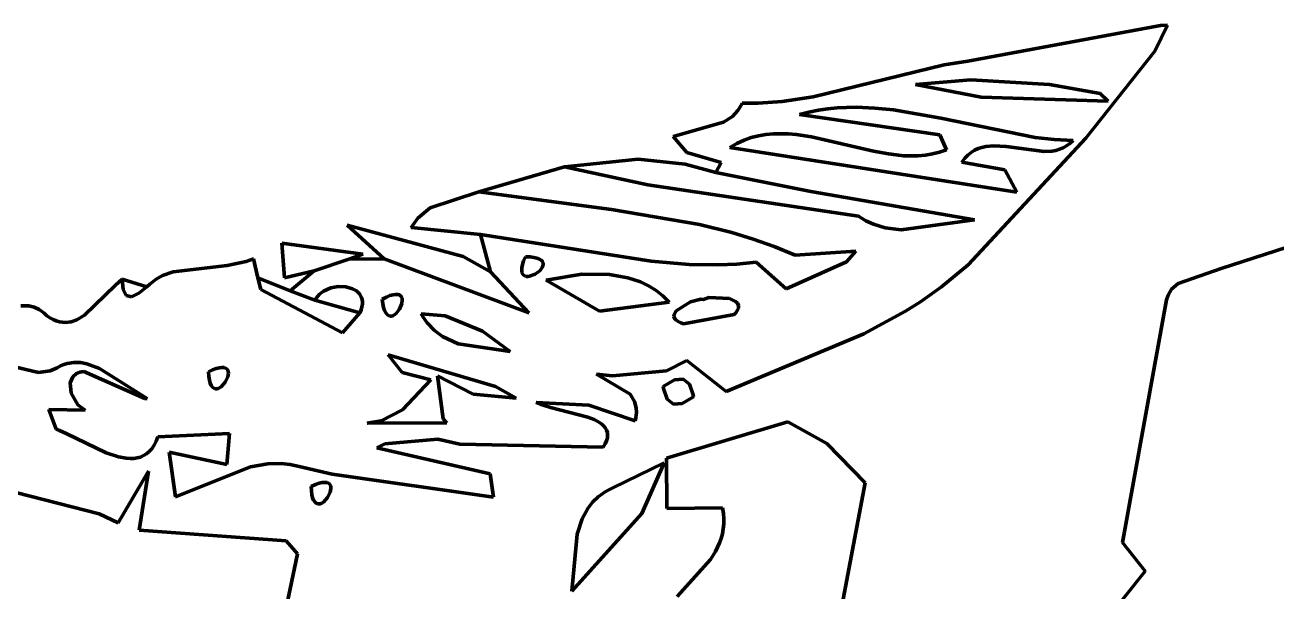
# Model space of a CAD drawing. Header units: millimetres. Extents: x 0 to 8.3, y 0 to 12.4.
# Drawn here: x 3.703 to 4.899, y 0.76 to 1.301 of the extents above; entities that cross this region are included whole.
import ezdxf

# ---------------------------------------------------------------- set-up
doc = ezdxf.new("R2010")
doc.units = ezdxf.units.MM
for name, color, linetype, lineweight in [('color#131313ff', 7, 'CONTINUOUS', 100), ('color#7c7c7cff', 7, 'CONTINUOUS', 100), ('color#c5c5c5ff', 7, 'CONTINUOUS', 100), ('color#ffffffff', 7, 'CONTINUOUS', 100)]:
    doc.layers.add(name, color=color, linetype=linetype, lineweight=lineweight)

msp = doc.modelspace()

# ---------------------------------------------------------------- linework, layer by layer
at = {"layer": 'color#131313ff'}
for p, q in [((4.7874, 1.3006), (4.6034, 1.2666)), ((4.7821, 1.2762), (4.7941, 1.3011)), ((4.7941, 1.3011), (4.7874, 1.3006)), ((4.7163, 1.1932), (4.7821, 1.2762)), ((4.5809, 1.2632), (4.4558, 1.2326)), ((4.6034, 1.2666), (4.5809, 1.2632)), ((4.4558, 1.2326), (4.426, 1.228)), ((4.3868, 1.224), (4.3839, 1.2194)), ((4.388, 1.2266), (4.3868, 1.224)), ((4.4033, 1.2264), (4.388, 1.2266)), ((4.426, 1.228), (4.4033, 1.2264)), ((4.3702, 1.2084), (4.322, 1.1947)), ((4.3787, 1.2138), (4.3702, 1.2084)), ((4.3839, 1.2194), (4.3787, 1.2138)), ((4.322, 1.1947), (4.335, 1.1793)), ((4.6038, 1.0721), (4.7163, 1.1932)), ((4.2886, 1.1731), (4.2184, 1.1656)), ((4.3336, 1.1684), (4.2886, 1.1731)), ((4.335, 1.1793), (4.368, 1.1698)), ((4.2184, 1.1656), (4.1366, 1.1419)), ((4.3629, 1.1602), (4.3336, 1.1684)), ((4.368, 1.1698), (4.3629, 1.1602)), ((4.1366, 1.1419), (4.09, 1.1265)), ((4.09, 1.1265), (4.0782, 1.1168)), ((5.0272, 1.1274), (4.8453, 1.0687)), ((4.0782, 1.1168), (4.072, 1.1079)), ((4.1214, 1.0801), (4.0106, 1.1099)), ((4.0106, 1.1099), (4.046, 1.078)), ((4.072, 1.1079), (4.1382, 1.1012)), ((4.1382, 1.1012), (4.1477, 1.0656)), ((4.0258, 1.0825), (3.9483, 1.093)), ((3.9483, 1.093), (3.9509, 1.0598)), ((3.9213, 1.078), (3.9143, 1.0753)), ((3.9256, 1.0599), (3.9213, 1.078)), ((4.0124, 1.0776), (4.0258, 1.0825)), ((4.046, 1.078), (4.0124, 1.0776)), ((4.1477, 1.0656), (4.1214, 1.0801)), ((3.8446, 1.0656), (3.8345, 1.0619)), ((3.8962, 1.0714), (3.8446, 1.0656)), ((3.9143, 1.0753), (3.8962, 1.0714)), ((3.9509, 1.0598), (3.9793, 1.0663)), ((3.9793, 1.0663), (3.9562, 1.0473)), ((4.5784, 1.0511), (4.6038, 1.0721)), ((4.8453, 1.0687), (4.8042, 1.0544)), ((3.7895, 1.0528), (3.76, 1.024)), ((3.796, 1.0585), (3.7895, 1.0528)), ((3.8194, 1.0511), (3.796, 1.0585)), ((3.8222, 1.0538), (3.8194, 1.0511)), ((3.8282, 1.0584), (3.8222, 1.0538)), ((3.8345, 1.0619), (3.8282, 1.0584)), ((3.9562, 1.0473), (3.9256, 1.0599)), ((4.8042, 1.0544), (4.7981, 1.0489)), ((3.9799, 1.0384), (3.9811, 1.0405)), ((3.9811, 1.0405), (3.9843, 1.0442)), ((3.9843, 1.0442), (3.9882, 1.0471)), ((3.9882, 1.0471), (3.995, 1.0501)), ((3.995, 1.0501), (4.0022, 1.0514)), ((4.0022, 1.0514), (4.0094, 1.0512)), ((4.0094, 1.0512), (4.0159, 1.0493)), ((4.0159, 1.0493), (4.0196, 1.0472)), ((4.0196, 1.0472), (4.0225, 1.0444)), ((4.0225, 1.0444), (4.0245, 1.0409)), ((4.0245, 1.0409), (4.0251, 1.039)), ((4.5582, 1.0368), (4.5784, 1.0511)), ((4.7948, 1.0433), (4.7933, 1.0388)), ((4.7981, 1.0489), (4.7948, 1.0433)), ((3.7068, 1.033), (3.6992, 1.0329)), ((3.7117, 1.0319), (3.7068, 1.033)), ((3.7166, 1.0296), (3.7117, 1.0319)), ((3.7189, 1.0279), (3.7166, 1.0296)), ((4.023, 1.0265), (3.9799, 1.0384)), ((4.0241, 1.0293), (4.023, 1.0265)), ((4.0249, 1.032), (4.0241, 1.0293)), ((4.0253, 1.0345), (4.0249, 1.032)), ((4.0251, 1.039), (4.0253, 1.0368)), ((4.0253, 1.0368), (4.0253, 1.0345)), ((4.544, 1.0281), (4.5582, 1.0368)), ((4.7933, 1.0388), (4.7512, 0.8072)), ((3.7213, 1.026), (3.7189, 1.0279)), ((3.7236, 1.0237), (3.7213, 1.026)), ((3.7268, 1.0216), (3.7236, 1.0237)), ((3.7299, 1.0199), (3.7268, 1.0216)), ((3.733, 1.0187), (3.7299, 1.0199)), ((3.7359, 1.0178), (3.733, 1.0187)), ((3.7388, 1.0173), (3.7359, 1.0178)), ((3.7417, 1.0172), (3.7388, 1.0173)), ((3.7472, 1.0178), (3.7417, 1.0172)), ((3.7525, 1.0196), (3.7472, 1.0178)), ((3.76, 1.024), (3.7525, 1.0196)), ((4.5043, 1.0062), (4.544, 1.0281)), ((4.3726, 0.9514), (4.5043, 1.0062)), ((4.3156, 0.971), (4.3351, 0.9808)), ((4.3351, 0.9808), (4.3726, 0.9514)), ((3.6691, 0.9803), (3.716, 0.9693)), ((3.716, 0.9693), (3.7271, 0.9709)), ((3.7271, 0.9709), (3.7337, 0.9739)), ((3.7337, 0.9739), (3.737, 0.9756)), ((3.737, 0.9756), (3.7402, 0.9769)), ((3.7402, 0.9769), (3.7434, 0.9779)), ((3.7434, 0.9779), (3.7498, 0.9789)), ((3.7498, 0.9789), (3.756, 0.9788)), ((3.7554, 0.9697), (3.7522, 0.9683)), ((3.7594, 0.9704), (3.7554, 0.9697)), ((3.756, 0.9788), (3.7622, 0.9778)), ((3.8174, 0.9446), (3.7594, 0.9704)), ((3.7622, 0.9778), (3.7743, 0.9732)), ((3.7743, 0.9732), (3.8198, 0.9445)), ((4.2641, 0.9662), (4.3156, 0.971)), ((3.7487, 0.9651), (3.7463, 0.9595)), ((3.7463, 0.9595), (3.7471, 0.9495)), ((3.7522, 0.9683), (3.7487, 0.9651)), ((4.2809, 0.9486), (4.2487, 0.9679)), ((4.2487, 0.9679), (4.2641, 0.9662)), ((4.3233, 0.9623), (4.3126, 0.9559)), ((4.3317, 0.9631), (4.3233, 0.9623)), ((4.3376, 0.9583), (4.3317, 0.9631)), ((4.3412, 0.948), (4.3376, 0.9583)), ((3.7471, 0.9495), (3.7534, 0.9386)), ((3.8198, 0.9445), (3.8174, 0.9446)), ((4.2852, 0.9418), (4.2809, 0.9486)), ((4.3126, 0.9559), (4.3129, 0.954)), ((4.3129, 0.954), (4.3164, 0.9438)), ((4.3308, 0.9398), (4.3416, 0.9461)), ((4.3416, 0.9461), (4.3412, 0.948)), ((3.7606, 0.9334), (3.726, 0.9341)), ((3.726, 0.9341), (3.7328, 0.9153)), ((3.7534, 0.9386), (3.7606, 0.9334)), ((4.196, 0.9387), (4.1913, 0.9409)), ((4.1913, 0.9409), (4.2414, 0.9383)), ((4.205, 0.936), (4.196, 0.9387)), ((4.2405, 0.9269), (4.205, 0.936)), ((4.2414, 0.9383), (4.2857, 0.9233)), ((4.2868, 0.9357), (4.2852, 0.9418)), ((4.287, 0.9311), (4.2868, 0.9357)), ((4.3164, 0.9438), (4.3224, 0.9391)), ((4.3224, 0.9391), (4.3308, 0.9398)), ((4.2466, 0.9245), (4.2405, 0.9269)), ((4.2518, 0.9216), (4.2466, 0.9245)), ((4.254, 0.92), (4.2518, 0.9216)), ((4.2857, 0.9233), (4.2863, 0.926)), ((4.2863, 0.926), (4.287, 0.9311)), ((4.4315, 0.9222), (4.3156, 0.8875)), ((4.4689, 0.9016), (4.4315, 0.9222)), ((3.7328, 0.9153), (3.7359, 0.9141)), ((3.7359, 0.9141), (3.7425, 0.9112)), ((3.7425, 0.9112), (3.7807, 0.8928)), ((3.83, 0.9081), (3.8983, 0.9111)), ((3.8983, 0.9111), (3.8959, 0.8815)), ((4.2559, 0.9183), (4.254, 0.92)), ((4.2574, 0.9164), (4.2559, 0.9183)), ((4.2585, 0.9143), (4.2574, 0.9164)), ((4.2592, 0.9121), (4.2585, 0.9143)), ((4.2594, 0.9097), (4.2592, 0.9121)), ((4.2592, 0.9071), (4.2594, 0.9097)), ((3.8242, 0.8966), (3.8264, 0.8999)), ((3.8264, 0.8999), (3.8283, 0.9037)), ((3.8283, 0.9037), (3.83, 0.9081)), ((4.0391, 0.8975), (4.0466, 0.9012)), ((4.1473, 0.8728), (4.0391, 0.8975)), ((4.0466, 0.9012), (4.0972, 0.9059)), ((4.0972, 0.9059), (4.1185, 0.9009)), ((4.1185, 0.9009), (4.2551, 0.8981)), ((4.2551, 0.8981), (4.2571, 0.9013)), ((4.2571, 0.9013), (4.2584, 0.9043)), ((4.2584, 0.9043), (4.2592, 0.9071)), ((4.5055, 0.8641), (4.4689, 0.9016)), ((3.7807, 0.8928), (3.7924, 0.889)), ((3.7924, 0.889), (3.7998, 0.8876)), ((3.7998, 0.8876), (3.8034, 0.8873)), ((3.8034, 0.8873), (3.8069, 0.8874)), ((3.8069, 0.8874), (3.8102, 0.8879)), ((3.8102, 0.8879), (3.8133, 0.8887)), ((3.8133, 0.8887), (3.8163, 0.89)), ((3.8163, 0.89), (3.8192, 0.8917)), ((3.8192, 0.8917), (3.8218, 0.8939)), ((3.8218, 0.8939), (3.8242, 0.8966)), ((3.8959, 0.8815), (3.8409, 0.8933)), ((3.8409, 0.8933), (3.8467, 0.8508)), ((4.3156, 0.8875), (4.3161, 0.8395)), ((3.8211, 0.8752), (3.7922, 0.8258)), ((3.8121, 0.819), (3.8211, 0.8752)), ((3.8467, 0.8508), (3.9185, 0.8793)), ((3.9185, 0.8793), (3.9351, 0.8822)), ((3.9351, 0.8822), (3.9478, 0.8825)), ((3.9478, 0.8825), (3.9563, 0.8816)), ((3.9563, 0.8816), (3.9649, 0.8797)), ((3.9649, 0.8797), (3.9964, 0.8722)), ((4.1505, 0.8503), (4.1473, 0.8728)), ((4.3136, 0.883), (4.2644, 0.8594)), ((4.2921, 0.8348), (4.3136, 0.883)), ((3.9805, 0.8624), (3.9765, 0.8607)), ((3.984, 0.8636), (3.9805, 0.8624)), ((3.987, 0.8643), (3.984, 0.8636)), ((3.9895, 0.8645), (3.987, 0.8643)), ((3.9915, 0.8643), (3.9895, 0.8645)), ((3.993, 0.8637), (3.9915, 0.8643)), ((3.9941, 0.8628), (3.993, 0.8637)), ((3.9949, 0.8616), (3.9941, 0.8628)), ((3.9953, 0.8602), (3.9949, 0.8616)), ((3.9964, 0.8722), (4.1505, 0.8503)), ((4.4581, 0.6159), (4.5055, 0.8641)), ((3.774, 0.8346), (3.682, 0.8579)), ((3.9765, 0.8607), (3.9767, 0.8563)), ((3.9767, 0.8563), (3.9771, 0.8527)), ((3.9771, 0.8527), (3.9778, 0.8497)), ((3.9778, 0.8497), (3.9787, 0.8474)), ((3.988, 0.8457), (3.9919, 0.8499)), ((3.9919, 0.8499), (3.9946, 0.8552)), ((3.9946, 0.8552), (3.9953, 0.8586)), ((3.9953, 0.8586), (3.9953, 0.8602)), ((4.2506, 0.8508), (4.2451, 0.8455)), ((4.257, 0.8555), (4.2506, 0.8508)), ((4.2606, 0.8575), (4.257, 0.8555)), ((4.2644, 0.8594), (4.2606, 0.8575)), ((3.9787, 0.8474), (3.9798, 0.8458)), ((3.9798, 0.8458), (3.981, 0.8446)), ((3.981, 0.8446), (3.9823, 0.844)), ((3.9823, 0.844), (3.9837, 0.8439)), ((3.9837, 0.8439), (3.9851, 0.8441)), ((3.9851, 0.8441), (3.9866, 0.8447)), ((3.9866, 0.8447), (3.988, 0.8457)), ((4.2406, 0.8395), (4.2352, 0.8297)), ((4.2451, 0.8455), (4.2406, 0.8395)), ((4.3161, 0.8395), (4.3691, 0.8402)), ((4.3691, 0.8402), (4.37, 0.8348)), ((3.7922, 0.8258), (3.774, 0.8346)), ((4.2254, 0.7607), (4.2921, 0.8348)), ((4.2352, 0.8297), (4.2304, 0.8151)), ((4.37, 0.8348), (4.3704, 0.8297)), ((4.3704, 0.8297), (4.3703, 0.8248)), ((3.9525, 0.8088), (3.8121, 0.819)), ((4.2304, 0.8151), (4.2254, 0.7607)), ((4.3691, 0.8154), (4.3679, 0.811)), ((4.3699, 0.82), (4.3691, 0.8154)), ((4.3703, 0.8248), (4.3699, 0.82)), ((3.9634, 0.7963), (3.9525, 0.8088)), ((4.3664, 0.8067), (4.3625, 0.7986)), ((4.3679, 0.811), (4.3664, 0.8067)), ((4.7512, 0.8072), (4.7729, 0.7797)), ((3.938, 0.6768), (3.9634, 0.7963)), ((4.3577, 0.7909), (4.3258, 0.7555)), ((4.3625, 0.7986), (4.3577, 0.7909)), ((4.7729, 0.7797), (4.6424, 0.617))]:
    msp.add_line(p, q, dxfattribs=at)
at = {"layer": 'color#7c7c7cff'}
for p, q in [((4.6034, 1.2666), (4.7874, 1.3006)), ((4.7941, 1.3011), (4.7821, 1.2762)), ((4.7874, 1.3006), (4.7941, 1.3011)), ((4.7821, 1.2762), (4.7163, 1.1932)), ((4.4558, 1.2326), (4.5809, 1.2632)), ((4.5809, 1.2632), (4.6034, 1.2666)), ((4.6062, 1.2487), (4.5535, 1.2442)), ((4.5535, 1.2442), (4.6163, 1.2321)), ((4.6813, 1.2443), (4.6062, 1.2487)), ((4.7297, 1.2357), (4.6813, 1.2443)), ((4.426, 1.228), (4.4558, 1.2326)), ((4.6163, 1.2321), (4.7376, 1.2283)), ((4.7376, 1.2283), (4.7297, 1.2357)), ((4.3839, 1.2194), (4.3868, 1.224)), ((4.3868, 1.224), (4.388, 1.2266)), ((4.388, 1.2266), (4.4033, 1.2264)), ((4.4033, 1.2264), (4.426, 1.228)), ((4.4607, 1.2198), (4.4517, 1.218)), ((4.4697, 1.2211), (4.4607, 1.2198)), ((4.4787, 1.222), (4.4697, 1.2211)), ((4.4877, 1.2225), (4.4787, 1.222)), ((4.4967, 1.2226), (4.4877, 1.2225)), ((4.5147, 1.2219), (4.4967, 1.2226)), ((4.5326, 1.2201), (4.5147, 1.2219)), ((4.5776, 1.2121), (4.5326, 1.2201)), ((4.322, 1.1947), (4.3702, 1.2084)), ((4.3702, 1.2084), (4.3787, 1.2138)), ((4.3787, 1.2138), (4.3839, 1.2194)), ((4.4517, 1.218), (4.4426, 1.2158)), ((4.4426, 1.2158), (4.5768, 1.1963)), ((4.6677, 1.1939), (4.5776, 1.2121)), ((4.4107, 1.1966), (4.4036, 1.1954)), ((4.4178, 1.1973), (4.4107, 1.1966)), ((4.425, 1.1974), (4.4178, 1.1973)), ((4.4322, 1.1972), (4.425, 1.1974)), ((4.4395, 1.1966), (4.4322, 1.1972)), ((4.4542, 1.1945), (4.4395, 1.1966)), ((4.5768, 1.1963), (4.583, 1.182)), ((4.335, 1.1793), (4.322, 1.1947)), ((4.383, 1.1881), (4.3763, 1.1843)), ((4.3763, 1.1843), (4.6504, 1.1414)), ((4.3898, 1.1912), (4.383, 1.1881)), ((4.3967, 1.1936), (4.3898, 1.1912)), ((4.4036, 1.1954), (4.3967, 1.1936)), ((4.5133, 1.1808), (4.4542, 1.1945)), ((4.7163, 1.1932), (4.6038, 1.0721)), ((4.6133, 1.1831), (4.6168, 1.1842)), ((4.6168, 1.1842), (4.6205, 1.1851)), ((4.6205, 1.1851), (4.6281, 1.1858)), ((4.6281, 1.1858), (4.64, 1.185)), ((4.64, 1.185), (4.6763, 1.1803)), ((4.6858, 1.1918), (4.6677, 1.1939)), ((4.7039, 1.1908), (4.6858, 1.1918)), ((4.6911, 1.1825), (4.6945, 1.1839)), ((4.6945, 1.1839), (4.6978, 1.1857)), ((4.6978, 1.1857), (4.7009, 1.188)), ((4.7009, 1.188), (4.7039, 1.1908)), ((4.368, 1.1698), (4.335, 1.1793)), ((4.5278, 1.1781), (4.5133, 1.1808)), ((4.535, 1.1771), (4.5278, 1.1781)), ((4.5421, 1.1764), (4.535, 1.1771)), ((4.5492, 1.1761), (4.5421, 1.1764)), ((4.5561, 1.1763), (4.5492, 1.1761)), ((4.563, 1.1769), (4.5561, 1.1763)), ((4.5698, 1.178), (4.563, 1.1769)), ((4.5764, 1.1797), (4.5698, 1.178)), ((4.583, 1.182), (4.5764, 1.1797)), ((4.5977, 1.1703), (4.6005, 1.1739)), ((4.6005, 1.1739), (4.6035, 1.1769)), ((4.6035, 1.1769), (4.6066, 1.1794)), ((4.6066, 1.1794), (4.6099, 1.1815)), ((4.6099, 1.1815), (4.6133, 1.1831)), ((4.6763, 1.1803), (4.6839, 1.1808)), ((4.6839, 1.1808), (4.6875, 1.1814)), ((4.6875, 1.1814), (4.6911, 1.1825)), ((4.1366, 1.1419), (4.2184, 1.1656)), ((4.2184, 1.1656), (4.2979, 1.1485)), ((4.3629, 1.1602), (4.368, 1.1698)), ((4.4535, 1.1421), (4.3629, 1.1602)), ((4.6388, 1.1629), (4.5977, 1.1703)), ((4.6504, 1.1414), (4.6388, 1.1629)), ((4.2979, 1.1485), (4.4992, 1.1185)), ((4.2633, 1.1249), (4.1366, 1.1419)), ((4.6098, 1.1153), (4.4535, 1.1421)), ((4.3473, 1.1106), (4.2633, 1.1249)), ((4.4992, 1.1185), (4.5062, 1.1142)), ((4.5062, 1.1142), (4.5134, 1.1109)), ((4.5397, 1.1056), (4.6098, 1.1153)), ((4.1477, 1.0656), (4.1382, 1.1012)), ((4.1382, 1.1012), (4.3009, 1.0758)), ((4.3782, 1.1029), (4.3473, 1.1106)), ((4.3985, 1.0968), (4.3782, 1.1029)), ((4.5134, 1.1109), (4.5245, 1.1075)), ((4.5245, 1.1075), (4.5397, 1.1056)), ((4.4186, 1.0897), (4.3985, 1.0968)), ((4.4385, 1.0815), (4.4186, 1.0897)), ((3.9143, 1.0753), (3.9213, 1.078)), ((3.9213, 1.078), (3.9256, 1.0599)), ((3.9793, 1.0663), (4.0124, 1.0776)), ((4.0124, 1.0776), (4.046, 1.078)), ((4.046, 1.078), (4.1843, 1.0263)), ((4.181, 1.0799), (4.1793, 1.0759)), ((4.1854, 1.0797), (4.181, 1.0799)), ((4.1891, 1.0792), (4.1854, 1.0797)), ((4.192, 1.0785), (4.1891, 1.0792)), ((4.1943, 1.0776), (4.192, 1.0785)), ((4.196, 1.0765), (4.1943, 1.0776)), ((4.1972, 1.0753), (4.196, 1.0765)), ((4.4965, 1.0853), (4.4385, 1.0815)), ((4.4875, 1.0752), (4.4965, 1.0853)), ((3.8345, 1.0619), (3.8446, 1.0656)), ((3.8446, 1.0656), (3.8962, 1.0714)), ((3.8962, 1.0714), (3.9143, 1.0753)), ((3.9562, 1.0473), (3.9793, 1.0663)), ((4.1843, 1.0263), (4.1477, 1.0656)), ((4.1775, 1.0694), (4.1774, 1.067)), ((4.1774, 1.067), (4.1776, 1.065)), ((4.1782, 1.0724), (4.1775, 1.0694)), ((4.1776, 1.065), (4.1782, 1.0635)), ((4.1793, 1.0759), (4.1782, 1.0724)), ((4.1903, 1.0634), (4.195, 1.0669)), ((4.195, 1.0669), (4.1971, 1.0697)), ((4.1971, 1.0697), (4.1977, 1.0712)), ((4.1978, 1.074), (4.1972, 1.0753)), ((4.1977, 1.0712), (4.198, 1.0726)), ((4.198, 1.0726), (4.1978, 1.074)), ((4.3009, 1.0758), (4.3372, 1.0726)), ((4.3372, 1.0726), (4.3646, 1.0721)), ((4.3646, 1.0721), (4.3829, 1.0729)), ((4.3829, 1.0729), (4.4013, 1.0748)), ((4.4013, 1.0748), (4.4299, 1.0494)), ((4.4299, 1.0494), (4.4875, 1.0752)), ((4.6038, 1.0721), (4.5784, 1.0511)), ((3.76, 1.024), (3.7895, 1.0528)), ((3.7895, 1.0528), (3.796, 1.0585)), ((3.796, 1.0585), (3.7969, 1.0485)), ((3.8194, 1.0511), (3.8222, 1.0538)), ((3.8222, 1.0538), (3.8282, 1.0584)), ((3.8282, 1.0584), (3.8345, 1.0619)), ((3.9256, 1.0599), (3.9284, 1.0485)), ((4.1782, 1.0635), (4.1791, 1.0623)), ((4.1791, 1.0623), (4.1803, 1.0616)), ((4.1803, 1.0616), (4.1817, 1.0612)), ((4.1817, 1.0612), (4.1833, 1.0611)), ((4.1833, 1.0611), (4.185, 1.0613)), ((4.185, 1.0613), (4.1903, 1.0634)), ((4.2347, 1.0633), (4.2007, 1.0575)), ((4.2007, 1.0575), (4.2517, 1.0278)), ((4.2614, 1.063), (4.2347, 1.0633)), ((4.2787, 1.0599), (4.2614, 1.063)), ((4.291, 1.0558), (4.2787, 1.0599)), ((4.2986, 1.0522), (4.291, 1.0558)), ((4.3057, 1.0478), (4.2986, 1.0522)), ((3.7969, 1.0485), (3.7998, 1.0429)), ((3.7998, 1.0429), (3.8048, 1.0417)), ((3.8048, 1.0417), (3.8119, 1.045)), ((3.8119, 1.045), (3.8194, 1.0511)), ((3.9284, 1.0485), (4.0062, 1.0074)), ((3.9799, 1.0384), (3.9562, 1.0473)), ((3.9811, 1.0405), (3.9799, 1.0384)), ((3.9843, 1.0442), (3.9811, 1.0405)), ((3.9882, 1.0471), (3.9843, 1.0442)), ((3.995, 1.0501), (3.9882, 1.0471)), ((4.0022, 1.0514), (3.995, 1.0501)), ((4.0094, 1.0512), (4.0022, 1.0514)), ((4.0159, 1.0493), (4.0094, 1.0512)), ((4.0196, 1.0472), (4.0159, 1.0493)), ((4.0225, 1.0444), (4.0196, 1.0472)), ((4.0245, 1.0409), (4.0225, 1.0444)), ((4.0251, 1.039), (4.0245, 1.0409)), ((4.0482, 1.0413), (4.0443, 1.0393)), ((4.0516, 1.0428), (4.0482, 1.0413)), ((4.0546, 1.0436), (4.0516, 1.0428)), ((4.057, 1.044), (4.0546, 1.0436)), ((4.059, 1.0439), (4.057, 1.044)), ((4.0606, 1.0435), (4.059, 1.0439)), ((4.0618, 1.0427), (4.0606, 1.0435)), ((4.0627, 1.0415), (4.0618, 1.0427)), ((4.0632, 1.0402), (4.0627, 1.0415)), ((4.0634, 1.0387), (4.0632, 1.0402)), ((4.3123, 1.0425), (4.3057, 1.0478)), ((4.3182, 1.0365), (4.3123, 1.0425)), ((4.356, 1.041), (4.3509, 1.0392)), ((4.376, 1.04), (4.356, 1.041)), ((4.5784, 1.0511), (4.5582, 1.0368)), ((3.6992, 1.0329), (3.7068, 1.033)), ((3.7068, 1.033), (3.7117, 1.0319)), ((3.7117, 1.0319), (3.7166, 1.0296)), ((3.7166, 1.0296), (3.7189, 1.0279)), ((4.023, 1.0265), (4.0241, 1.0293)), ((4.0241, 1.0293), (4.0249, 1.032)), ((4.0249, 1.032), (4.0253, 1.0345)), ((4.0253, 1.0368), (4.0251, 1.039)), ((4.0253, 1.0345), (4.0253, 1.0368)), ((4.0443, 1.0393), (4.0448, 1.035)), ((4.0448, 1.035), (4.0456, 1.0315)), ((4.0456, 1.0315), (4.0465, 1.0286)), ((4.0465, 1.0286), (4.0476, 1.0264)), ((4.0571, 1.0254), (4.0607, 1.0298)), ((4.0607, 1.0298), (4.063, 1.0352)), ((4.063, 1.0352), (4.0634, 1.0387)), ((4.2517, 1.0278), (4.3182, 1.0365)), ((4.325, 1.0282), (4.323, 1.0249)), ((4.3386, 1.0367), (4.325, 1.0282)), ((4.3484, 1.0393), (4.3386, 1.0367)), ((4.3509, 1.0392), (4.3484, 1.0393)), ((4.3817, 1.0373), (4.376, 1.04)), ((4.3835, 1.0355), (4.3817, 1.0373)), ((4.3829, 1.0279), (4.3838, 1.0294)), ((4.3844, 1.0333), (4.3835, 1.0355)), ((4.3838, 1.0294), (4.3843, 1.0308)), ((4.3843, 1.0308), (4.3844, 1.0333)), ((4.5582, 1.0368), (4.544, 1.0281)), ((3.7189, 1.0279), (3.7213, 1.026)), ((3.7213, 1.026), (3.7236, 1.0237)), ((3.7236, 1.0237), (3.7268, 1.0216)), ((3.7268, 1.0216), (3.7299, 1.0199)), ((3.7299, 1.0199), (3.733, 1.0187)), ((3.733, 1.0187), (3.7359, 1.0178)), ((3.7359, 1.0178), (3.7388, 1.0173)), ((3.7388, 1.0173), (3.7417, 1.0172)), ((3.7417, 1.0172), (3.7472, 1.0178)), ((3.7472, 1.0178), (3.7525, 1.0196)), ((3.7525, 1.0196), (3.76, 1.024)), ((4.0062, 1.0074), (4.023, 1.0265)), ((4.0476, 1.0264), (4.0488, 1.0249)), ((4.0488, 1.0249), (4.0501, 1.0238)), ((4.0501, 1.0238), (4.0514, 1.0233)), ((4.0514, 1.0233), (4.0529, 1.0233)), ((4.0529, 1.0233), (4.0543, 1.0236)), ((4.0543, 1.0236), (4.0557, 1.0244)), ((4.0557, 1.0244), (4.0571, 1.0254)), ((4.0814, 1.0254), (4.0832, 1.0223)), ((4.1044, 1.0235), (4.0814, 1.0254)), ((4.0832, 1.0223), (4.0871, 1.0167)), ((4.0871, 1.0167), (4.094, 1.0095)), ((4.1401, 1.0089), (4.1044, 1.0235)), ((4.323, 1.0249), (4.3228, 1.0227)), ((4.3228, 1.0227), (4.3237, 1.0206)), ((4.3237, 1.0206), (4.3246, 1.0196)), ((4.3246, 1.0196), (4.3259, 1.0186)), ((4.3259, 1.0186), (4.3275, 1.0177)), ((4.3275, 1.0177), (4.3294, 1.0168)), ((4.3294, 1.0168), (4.3318, 1.016)), ((4.3318, 1.016), (4.3802, 1.0247)), ((4.3802, 1.0247), (4.3818, 1.0264)), ((4.3818, 1.0264), (4.3829, 1.0279)), ((4.544, 1.0281), (4.5043, 1.0062)), ((4.094, 1.0095), (4.1019, 1.0037)), ((4.1665, 0.9895), (4.1401, 1.0089)), ((4.5043, 1.0062), (4.3726, 0.9514)), ((4.1019, 1.0037), (4.1168, 0.9967)), ((4.1168, 0.9967), (4.1665, 0.9895)), ((4.0498, 0.9861), (4.0634, 0.9694)), ((4.1525, 0.9561), (4.0498, 0.9861)), ((4.3351, 0.9808), (4.3156, 0.971)), ((4.3726, 0.9514), (4.3351, 0.9808)), ((3.716, 0.9693), (3.6691, 0.9803)), ((3.7271, 0.9709), (3.716, 0.9693)), ((3.7337, 0.9739), (3.7271, 0.9709)), ((3.737, 0.9756), (3.7337, 0.9739)), ((3.7402, 0.9769), (3.737, 0.9756)), ((3.7434, 0.9779), (3.7402, 0.9769)), ((3.7498, 0.9789), (3.7434, 0.9779)), ((3.756, 0.9788), (3.7498, 0.9789)), ((3.7522, 0.9683), (3.7554, 0.9697)), ((3.7554, 0.9697), (3.7594, 0.9704)), ((3.7622, 0.9778), (3.756, 0.9788)), ((3.7594, 0.9704), (3.8174, 0.9446)), ((3.7743, 0.9732), (3.7622, 0.9778)), ((3.8198, 0.9445), (3.7743, 0.9732)), ((3.8822, 0.9718), (3.8782, 0.9699)), ((3.8782, 0.9699), (3.8786, 0.9656)), ((3.8857, 0.9731), (3.8822, 0.9718)), ((3.8887, 0.9739), (3.8857, 0.9731)), ((3.8911, 0.9743), (3.8887, 0.9739)), ((3.8932, 0.9741), (3.8911, 0.9743)), ((3.8947, 0.9736), (3.8932, 0.9741)), ((3.8959, 0.9728), (3.8947, 0.9736)), ((3.8967, 0.9717), (3.8959, 0.9728)), ((3.8972, 0.9703), (3.8967, 0.9717)), ((3.8968, 0.9654), (3.8973, 0.9688)), ((3.8973, 0.9688), (3.8972, 0.9703)), ((4.0634, 0.9694), (4.0907, 0.9623)), ((4.3156, 0.971), (4.2641, 0.9662)), ((3.7463, 0.9595), (3.7487, 0.9651)), ((3.7471, 0.9495), (3.7463, 0.9595)), ((3.7487, 0.9651), (3.7522, 0.9683)), ((3.8786, 0.9656), (3.8792, 0.962)), ((3.8792, 0.962), (3.88, 0.9592)), ((3.88, 0.9592), (3.881, 0.957)), ((3.881, 0.957), (3.8822, 0.9554)), ((3.8905, 0.9557), (3.8943, 0.9601)), ((3.8943, 0.9601), (3.8968, 0.9654)), ((4.0907, 0.9623), (4.0637, 0.9337)), ((4.1023, 0.9251), (4.0971, 0.9662)), ((4.0971, 0.9662), (4.1312, 0.9487)), ((4.2641, 0.9662), (4.2487, 0.9679)), ((4.2487, 0.9679), (4.2809, 0.9486)), ((4.3126, 0.9559), (4.3233, 0.9623)), ((4.3233, 0.9623), (4.3317, 0.9631)), ((4.3317, 0.9631), (4.3376, 0.9583)), ((4.3376, 0.9583), (4.3412, 0.948)), ((3.7534, 0.9386), (3.7471, 0.9495)), ((3.8174, 0.9446), (3.8198, 0.9445)), ((3.8822, 0.9554), (3.8834, 0.9544)), ((3.8834, 0.9544), (3.8848, 0.9538)), ((3.8848, 0.9538), (3.8862, 0.9537)), ((3.8862, 0.9537), (3.8876, 0.9541)), ((3.8876, 0.9541), (3.8905, 0.9557)), ((4.1312, 0.9487), (4.172, 0.945)), ((4.172, 0.945), (4.1525, 0.9561)), ((4.2809, 0.9486), (4.2852, 0.9418)), ((4.3129, 0.954), (4.3126, 0.9559)), ((4.3164, 0.9438), (4.3129, 0.954)), ((4.3416, 0.9461), (4.3308, 0.9398)), ((4.3412, 0.948), (4.3416, 0.9461)), ((3.7328, 0.9153), (3.726, 0.9341)), ((3.726, 0.9341), (3.7606, 0.9334)), ((3.7606, 0.9334), (3.7534, 0.9386)), ((4.0637, 0.9337), (4.0433, 0.9231)), ((4.2414, 0.9383), (4.1913, 0.9409)), ((4.1913, 0.9409), (4.196, 0.9387)), ((4.196, 0.9387), (4.205, 0.936)), ((4.205, 0.936), (4.2405, 0.9269)), ((4.2857, 0.9233), (4.2414, 0.9383)), ((4.2852, 0.9418), (4.2868, 0.9357)), ((4.2868, 0.9357), (4.287, 0.9311)), ((4.3224, 0.9391), (4.3164, 0.9438)), ((4.3308, 0.9398), (4.3224, 0.9391)), ((4.0433, 0.9231), (4.03, 0.921)), ((4.03, 0.921), (4.106, 0.9212)), ((4.106, 0.9212), (4.1023, 0.9251)), ((4.2405, 0.9269), (4.2466, 0.9245)), ((4.2466, 0.9245), (4.2518, 0.9216)), ((4.2518, 0.9216), (4.254, 0.92)), ((4.2863, 0.926), (4.2857, 0.9233)), ((4.287, 0.9311), (4.2863, 0.926)), ((3.7359, 0.9141), (3.7328, 0.9153)), ((3.7425, 0.9112), (3.7359, 0.9141)), ((3.7807, 0.8928), (3.7425, 0.9112)), ((3.8983, 0.9111), (3.83, 0.9081)), ((3.8959, 0.8815), (3.8983, 0.9111)), ((4.254, 0.92), (4.2559, 0.9183)), ((4.2559, 0.9183), (4.2574, 0.9164)), ((4.2574, 0.9164), (4.2585, 0.9143)), ((4.2585, 0.9143), (4.2592, 0.9121)), ((4.2592, 0.9121), (4.2594, 0.9097)), ((4.2594, 0.9097), (4.2592, 0.9071)), ((3.8264, 0.8999), (3.8242, 0.8966)), ((3.8283, 0.9037), (3.8264, 0.8999)), ((3.83, 0.9081), (3.8283, 0.9037)), ((4.0466, 0.9012), (4.0391, 0.8975)), ((4.0391, 0.8975), (4.1473, 0.8728)), ((4.0972, 0.9059), (4.0466, 0.9012)), ((4.1185, 0.9009), (4.0972, 0.9059)), ((4.2551, 0.8981), (4.1185, 0.9009)), ((4.2571, 0.9013), (4.2551, 0.8981)), ((4.2584, 0.9043), (4.2571, 0.9013)), ((4.2592, 0.9071), (4.2584, 0.9043)), ((3.7924, 0.889), (3.7807, 0.8928)), ((3.7998, 0.8876), (3.7924, 0.889)), ((3.8034, 0.8873), (3.7998, 0.8876)), ((3.8069, 0.8874), (3.8034, 0.8873)), ((3.8102, 0.8879), (3.8069, 0.8874)), ((3.8133, 0.8887), (3.8102, 0.8879)), ((3.8163, 0.89), (3.8133, 0.8887)), ((3.8192, 0.8917), (3.8163, 0.89)), ((3.8218, 0.8939), (3.8192, 0.8917)), ((3.8242, 0.8966), (3.8218, 0.8939)), ((3.8467, 0.8508), (3.8409, 0.8933)), ((3.8409, 0.8933), (3.8959, 0.8815)), ((3.9185, 0.8793), (3.8467, 0.8508)), ((3.9351, 0.8822), (3.9185, 0.8793)), ((3.9478, 0.8825), (3.9351, 0.8822)), ((3.9563, 0.8816), (3.9478, 0.8825)), ((3.9649, 0.8797), (3.9563, 0.8816)), ((3.9964, 0.8722), (3.9649, 0.8797)), ((4.1473, 0.8728), (4.1505, 0.8503)), ((3.9765, 0.8607), (3.9805, 0.8624)), ((3.9805, 0.8624), (3.984, 0.8636)), ((3.984, 0.8636), (3.987, 0.8643)), ((3.987, 0.8643), (3.9895, 0.8645)), ((3.9895, 0.8645), (3.9915, 0.8643)), ((3.9915, 0.8643), (3.993, 0.8637)), ((3.993, 0.8637), (3.9941, 0.8628)), ((3.9941, 0.8628), (3.9949, 0.8616)), ((3.9949, 0.8616), (3.9953, 0.8602)), ((4.1505, 0.8503), (3.9964, 0.8722)), ((3.9767, 0.8563), (3.9765, 0.8607)), ((3.9771, 0.8527), (3.9767, 0.8563)), ((3.9778, 0.8497), (3.9771, 0.8527)), ((3.9787, 0.8474), (3.9778, 0.8497)), ((3.9919, 0.8499), (3.988, 0.8457)), ((3.9946, 0.8552), (3.9919, 0.8499)), ((3.9953, 0.8586), (3.9946, 0.8552)), ((3.9953, 0.8602), (3.9953, 0.8586)), ((3.9798, 0.8458), (3.9787, 0.8474)), ((3.981, 0.8446), (3.9798, 0.8458)), ((3.9823, 0.844), (3.981, 0.8446)), ((3.9837, 0.8439), (3.9823, 0.844)), ((3.9851, 0.8441), (3.9837, 0.8439)), ((3.9866, 0.8447), (3.9851, 0.8441)), ((3.988, 0.8457), (3.9866, 0.8447))]:
    msp.add_line(p, q, dxfattribs=at)
at = {"layer": 'color#c5c5c5ff'}
for p, q in [((4.4517, 1.218), (4.4607, 1.2198)), ((4.4607, 1.2198), (4.4697, 1.2211)), ((4.4697, 1.2211), (4.4787, 1.222)), ((4.4787, 1.222), (4.4877, 1.2225)), ((4.4877, 1.2225), (4.4967, 1.2226)), ((4.4967, 1.2226), (4.5147, 1.2219)), ((4.5147, 1.2219), (4.5326, 1.2201)), ((4.5326, 1.2201), (4.5776, 1.2121)), ((4.4426, 1.2158), (4.4517, 1.218)), ((4.5768, 1.1963), (4.4426, 1.2158)), ((4.5776, 1.2121), (4.6677, 1.1939)), ((4.4036, 1.1954), (4.4107, 1.1966)), ((4.4107, 1.1966), (4.4178, 1.1973)), ((4.4178, 1.1973), (4.425, 1.1974)), ((4.425, 1.1974), (4.4322, 1.1972)), ((4.4322, 1.1972), (4.4395, 1.1966)), ((4.4395, 1.1966), (4.4542, 1.1945)), ((4.583, 1.182), (4.5768, 1.1963)), ((4.3763, 1.1843), (4.383, 1.1881)), ((4.6504, 1.1414), (4.3763, 1.1843)), ((4.383, 1.1881), (4.3898, 1.1912)), ((4.3898, 1.1912), (4.3967, 1.1936)), ((4.3967, 1.1936), (4.4036, 1.1954)), ((4.4542, 1.1945), (4.5133, 1.1808)), ((4.6168, 1.1842), (4.6133, 1.1831)), ((4.6205, 1.1851), (4.6168, 1.1842)), ((4.6281, 1.1858), (4.6205, 1.1851)), ((4.64, 1.185), (4.6281, 1.1858)), ((4.6763, 1.1803), (4.64, 1.185)), ((4.6677, 1.1939), (4.6858, 1.1918)), ((4.6858, 1.1918), (4.7039, 1.1908)), ((4.6945, 1.1839), (4.6911, 1.1825)), ((4.6978, 1.1857), (4.6945, 1.1839)), ((4.7009, 1.188), (4.6978, 1.1857)), ((4.7039, 1.1908), (4.7009, 1.188)), ((4.5133, 1.1808), (4.5278, 1.1781)), ((4.5278, 1.1781), (4.535, 1.1771)), ((4.535, 1.1771), (4.5421, 1.1764)), ((4.5421, 1.1764), (4.5492, 1.1761)), ((4.5492, 1.1761), (4.5561, 1.1763)), ((4.5561, 1.1763), (4.563, 1.1769)), ((4.563, 1.1769), (4.5698, 1.178)), ((4.5698, 1.178), (4.5764, 1.1797)), ((4.5764, 1.1797), (4.583, 1.182)), ((4.6005, 1.1739), (4.5977, 1.1703)), ((4.6035, 1.1769), (4.6005, 1.1739)), ((4.6066, 1.1794), (4.6035, 1.1769)), ((4.6099, 1.1815), (4.6066, 1.1794)), ((4.6133, 1.1831), (4.6099, 1.1815)), ((4.6839, 1.1808), (4.6763, 1.1803)), ((4.6875, 1.1814), (4.6839, 1.1808)), ((4.6911, 1.1825), (4.6875, 1.1814)), ((4.5977, 1.1703), (4.6388, 1.1629)), ((4.6388, 1.1629), (4.6504, 1.1414)), ((4.09, 1.1265), (4.1366, 1.1419)), ((4.1366, 1.1419), (4.2633, 1.1249)), ((4.0782, 1.1168), (4.09, 1.1265)), ((4.2633, 1.1249), (4.3473, 1.1106)), ((4.072, 1.1079), (4.0782, 1.1168)), ((4.0106, 1.1099), (4.1214, 1.0801)), ((4.046, 1.078), (4.0106, 1.1099)), ((4.1382, 1.1012), (4.072, 1.1079)), ((4.3009, 1.0758), (4.1382, 1.1012)), ((4.3473, 1.1106), (4.3782, 1.1029)), ((4.3782, 1.1029), (4.3985, 1.0968)), ((3.9483, 1.093), (4.0258, 1.0825)), ((3.9509, 1.0598), (3.9483, 1.093)), ((4.3985, 1.0968), (4.4186, 1.0897)), ((4.4186, 1.0897), (4.4385, 1.0815)), ((4.0124, 1.0776), (3.9793, 1.0663)), ((4.0258, 1.0825), (4.0124, 1.0776)), ((4.1843, 1.0263), (4.046, 1.078)), ((4.1214, 1.0801), (4.1477, 1.0656)), ((4.1793, 1.0759), (4.181, 1.0799)), ((4.181, 1.0799), (4.1854, 1.0797)), ((4.1854, 1.0797), (4.1891, 1.0792)), ((4.1891, 1.0792), (4.192, 1.0785)), ((4.192, 1.0785), (4.1943, 1.0776)), ((4.1943, 1.0776), (4.196, 1.0765)), ((4.196, 1.0765), (4.1972, 1.0753)), ((4.4385, 1.0815), (4.4965, 1.0853)), ((4.4965, 1.0853), (4.4875, 1.0752)), ((3.9793, 1.0663), (3.9509, 1.0598)), ((4.1477, 1.0656), (4.1843, 1.0263)), ((4.1774, 1.067), (4.1775, 1.0694)), ((4.1776, 1.065), (4.1774, 1.067)), ((4.1775, 1.0694), (4.1782, 1.0724)), ((4.1782, 1.0635), (4.1776, 1.065)), ((4.1782, 1.0724), (4.1793, 1.0759)), ((4.195, 1.0669), (4.1903, 1.0634)), ((4.1971, 1.0697), (4.195, 1.0669)), ((4.1977, 1.0712), (4.1971, 1.0697)), ((4.1972, 1.0753), (4.1978, 1.074)), ((4.198, 1.0726), (4.1977, 1.0712)), ((4.1978, 1.074), (4.198, 1.0726)), ((4.3372, 1.0726), (4.3009, 1.0758)), ((4.3646, 1.0721), (4.3372, 1.0726)), ((4.3829, 1.0729), (4.3646, 1.0721)), ((4.4013, 1.0748), (4.3829, 1.0729)), ((4.4299, 1.0494), (4.4013, 1.0748)), ((4.4875, 1.0752), (4.4299, 1.0494)), ((3.796, 1.0585), (3.8194, 1.0511)), ((3.7969, 1.0485), (3.796, 1.0585)), ((4.1791, 1.0623), (4.1782, 1.0635)), ((4.1803, 1.0616), (4.1791, 1.0623)), ((4.1817, 1.0612), (4.1803, 1.0616)), ((4.1833, 1.0611), (4.1817, 1.0612)), ((4.185, 1.0613), (4.1833, 1.0611)), ((4.1903, 1.0634), (4.185, 1.0613)), ((4.2007, 1.0575), (4.2347, 1.0633)), ((4.2517, 1.0278), (4.2007, 1.0575)), ((4.2347, 1.0633), (4.2614, 1.063)), ((4.2614, 1.063), (4.2787, 1.0599)), ((4.2787, 1.0599), (4.291, 1.0558)), ((4.291, 1.0558), (4.2986, 1.0522)), ((4.2986, 1.0522), (4.3057, 1.0478)), ((3.7998, 1.0429), (3.7969, 1.0485)), ((3.8048, 1.0417), (3.7998, 1.0429)), ((3.8119, 1.045), (3.8048, 1.0417)), ((3.8194, 1.0511), (3.8119, 1.045)), ((4.0443, 1.0393), (4.0482, 1.0413)), ((4.0482, 1.0413), (4.0516, 1.0428)), ((4.0516, 1.0428), (4.0546, 1.0436)), ((4.0546, 1.0436), (4.057, 1.044)), ((4.057, 1.044), (4.059, 1.0439)), ((4.059, 1.0439), (4.0606, 1.0435)), ((4.0606, 1.0435), (4.0618, 1.0427)), ((4.0618, 1.0427), (4.0627, 1.0415)), ((4.0627, 1.0415), (4.0632, 1.0402)), ((4.0632, 1.0402), (4.0634, 1.0387)), ((4.3057, 1.0478), (4.3123, 1.0425)), ((4.3123, 1.0425), (4.3182, 1.0365)), ((4.3509, 1.0392), (4.356, 1.041)), ((4.356, 1.041), (4.376, 1.04)), ((4.0448, 1.035), (4.0443, 1.0393)), ((4.0456, 1.0315), (4.0448, 1.035)), ((4.0465, 1.0286), (4.0456, 1.0315)), ((4.0476, 1.0264), (4.0465, 1.0286)), ((4.0607, 1.0298), (4.0571, 1.0254)), ((4.063, 1.0352), (4.0607, 1.0298)), ((4.0634, 1.0387), (4.063, 1.0352)), ((4.3182, 1.0365), (4.2517, 1.0278)), ((4.323, 1.0249), (4.325, 1.0282)), ((4.325, 1.0282), (4.3386, 1.0367)), ((4.3386, 1.0367), (4.3484, 1.0393)), ((4.3484, 1.0393), (4.3509, 1.0392)), ((4.376, 1.04), (4.3817, 1.0373)), ((4.3817, 1.0373), (4.3835, 1.0355)), ((4.3838, 1.0294), (4.3829, 1.0279)), ((4.3835, 1.0355), (4.3844, 1.0333)), ((4.3843, 1.0308), (4.3838, 1.0294)), ((4.3844, 1.0333), (4.3843, 1.0308)), ((4.0488, 1.0249), (4.0476, 1.0264)), ((4.0501, 1.0238), (4.0488, 1.0249)), ((4.0514, 1.0233), (4.0501, 1.0238)), ((4.0529, 1.0233), (4.0514, 1.0233)), ((4.0543, 1.0236), (4.0529, 1.0233)), ((4.0557, 1.0244), (4.0543, 1.0236)), ((4.0571, 1.0254), (4.0557, 1.0244)), ((4.0814, 1.0254), (4.1044, 1.0235)), ((4.0832, 1.0223), (4.0814, 1.0254)), ((4.0871, 1.0167), (4.0832, 1.0223)), ((4.094, 1.0095), (4.0871, 1.0167)), ((4.1044, 1.0235), (4.1401, 1.0089)), ((4.3228, 1.0227), (4.323, 1.0249)), ((4.3237, 1.0206), (4.3228, 1.0227)), ((4.3246, 1.0196), (4.3237, 1.0206)), ((4.3259, 1.0186), (4.3246, 1.0196)), ((4.3275, 1.0177), (4.3259, 1.0186)), ((4.3294, 1.0168), (4.3275, 1.0177)), ((4.3318, 1.016), (4.3294, 1.0168)), ((4.3802, 1.0247), (4.3318, 1.016)), ((4.3818, 1.0264), (4.3802, 1.0247)), ((4.3829, 1.0279), (4.3818, 1.0264)), ((4.1019, 1.0037), (4.094, 1.0095)), ((4.1401, 1.0089), (4.1665, 0.9895)), ((4.1168, 0.9967), (4.1019, 1.0037)), ((4.1665, 0.9895), (4.1168, 0.9967)), ((4.0498, 0.9861), (4.1525, 0.9561)), ((4.0634, 0.9694), (4.0498, 0.9861)), ((3.8782, 0.9699), (3.8822, 0.9718)), ((3.8786, 0.9656), (3.8782, 0.9699)), ((3.8822, 0.9718), (3.8857, 0.9731)), ((3.8857, 0.9731), (3.8887, 0.9739)), ((3.8887, 0.9739), (3.8911, 0.9743)), ((3.8911, 0.9743), (3.8932, 0.9741)), ((3.8932, 0.9741), (3.8947, 0.9736)), ((3.8947, 0.9736), (3.8959, 0.9728)), ((3.8959, 0.9728), (3.8967, 0.9717)), ((3.8967, 0.9717), (3.8972, 0.9703)), ((3.8973, 0.9688), (3.8968, 0.9654)), ((3.8972, 0.9703), (3.8973, 0.9688)), ((4.0907, 0.9623), (4.0634, 0.9694)), ((3.8792, 0.962), (3.8786, 0.9656)), ((3.88, 0.9592), (3.8792, 0.962)), ((3.881, 0.957), (3.88, 0.9592)), ((3.8822, 0.9554), (3.881, 0.957)), ((3.8943, 0.9601), (3.8905, 0.9557)), ((3.8968, 0.9654), (3.8943, 0.9601)), ((4.0637, 0.9337), (4.0907, 0.9623)), ((4.1312, 0.9487), (4.0971, 0.9662)), ((4.0971, 0.9662), (4.1023, 0.9251)), ((3.8834, 0.9544), (3.8822, 0.9554)), ((3.8848, 0.9538), (3.8834, 0.9544)), ((3.8862, 0.9537), (3.8848, 0.9538)), ((3.8876, 0.9541), (3.8862, 0.9537)), ((3.8905, 0.9557), (3.8876, 0.9541)), ((4.172, 0.945), (4.1312, 0.9487)), ((4.1525, 0.9561), (4.172, 0.945)), ((4.0433, 0.9231), (4.0637, 0.9337)), ((4.03, 0.921), (4.0433, 0.9231)), ((4.106, 0.9212), (4.03, 0.921)), ((4.1023, 0.9251), (4.106, 0.9212))]:
    msp.add_line(p, q, dxfattribs=at)
at = {"layer": 'color#ffffffff'}
for p, q in [((4.5535, 1.2442), (4.6062, 1.2487)), ((4.6163, 1.2321), (4.5535, 1.2442)), ((4.6062, 1.2487), (4.6813, 1.2443)), ((4.6813, 1.2443), (4.7297, 1.2357)), ((4.7376, 1.2283), (4.6163, 1.2321)), ((4.7297, 1.2357), (4.7376, 1.2283)), ((4.2184, 1.1656), (4.2886, 1.1731)), ((4.2886, 1.1731), (4.3336, 1.1684)), ((4.2979, 1.1485), (4.2184, 1.1656)), ((4.3336, 1.1684), (4.3629, 1.1602)), ((4.3629, 1.1602), (4.4535, 1.1421)), ((4.4992, 1.1185), (4.2979, 1.1485)), ((4.4535, 1.1421), (4.6098, 1.1153)), ((4.8453, 1.0687), (5.0272, 1.1274)), ((4.5062, 1.1142), (4.4992, 1.1185)), ((4.5134, 1.1109), (4.5062, 1.1142)), ((4.6098, 1.1153), (4.5397, 1.1056)), ((4.5245, 1.1075), (4.5134, 1.1109)), ((4.5397, 1.1056), (4.5245, 1.1075)), ((4.8042, 1.0544), (4.8453, 1.0687)), ((3.9284, 1.0485), (3.9256, 1.0599)), ((3.9256, 1.0599), (3.9562, 1.0473)), ((4.7981, 1.0489), (4.8042, 1.0544)), ((4.0062, 1.0074), (3.9284, 1.0485)), ((3.9562, 1.0473), (3.9799, 1.0384)), ((4.7933, 1.0388), (4.7948, 1.0433)), ((4.7948, 1.0433), (4.7981, 1.0489)), ((3.9799, 1.0384), (4.023, 1.0265)), ((4.7512, 0.8072), (4.7933, 1.0388)), ((4.023, 1.0265), (4.0062, 1.0074)), ((4.3156, 0.8875), (4.4315, 0.9222)), ((4.4315, 0.9222), (4.4689, 0.9016)), ((4.4689, 0.9016), (4.5055, 0.8641)), ((4.3161, 0.8395), (4.3156, 0.8875)), ((3.7922, 0.8258), (3.8211, 0.8752)), ((3.8211, 0.8752), (3.8121, 0.819)), ((4.2644, 0.8594), (4.3136, 0.883)), ((4.3136, 0.883), (4.2921, 0.8348)), ((4.5055, 0.8641), (4.4581, 0.6159)), ((3.682, 0.8579), (3.774, 0.8346)), ((4.2451, 0.8455), (4.2506, 0.8508)), ((4.2506, 0.8508), (4.257, 0.8555)), ((4.257, 0.8555), (4.2606, 0.8575)), ((4.2606, 0.8575), (4.2644, 0.8594)), ((4.2352, 0.8297), (4.2406, 0.8395)), ((4.2406, 0.8395), (4.2451, 0.8455)), ((4.3691, 0.8402), (4.3161, 0.8395)), ((4.37, 0.8348), (4.3691, 0.8402)), ((3.774, 0.8346), (3.7922, 0.8258)), ((4.2921, 0.8348), (4.2254, 0.7607)), ((4.2304, 0.8151), (4.2352, 0.8297)), ((4.3704, 0.8297), (4.37, 0.8348)), ((4.3703, 0.8248), (4.3704, 0.8297)), ((3.8121, 0.819), (3.9525, 0.8088)), ((4.2254, 0.7607), (4.2304, 0.8151)), ((4.3679, 0.811), (4.3691, 0.8154)), ((4.3691, 0.8154), (4.3699, 0.82)), ((4.3699, 0.82), (4.3703, 0.8248)), ((3.9525, 0.8088), (3.9634, 0.7963)), ((4.3625, 0.7986), (4.3664, 0.8067)), ((4.3664, 0.8067), (4.3679, 0.811)), ((4.7729, 0.7797), (4.7512, 0.8072)), ((3.9634, 0.7963), (3.938, 0.6768)), ((4.3258, 0.7555), (4.3577, 0.7909)), ((4.3577, 0.7909), (4.3625, 0.7986)), ((4.6424, 0.617), (4.7729, 0.7797))]:
    msp.add_line(p, q, dxfattribs=at)

doc.saveas('drawing.dxf')
